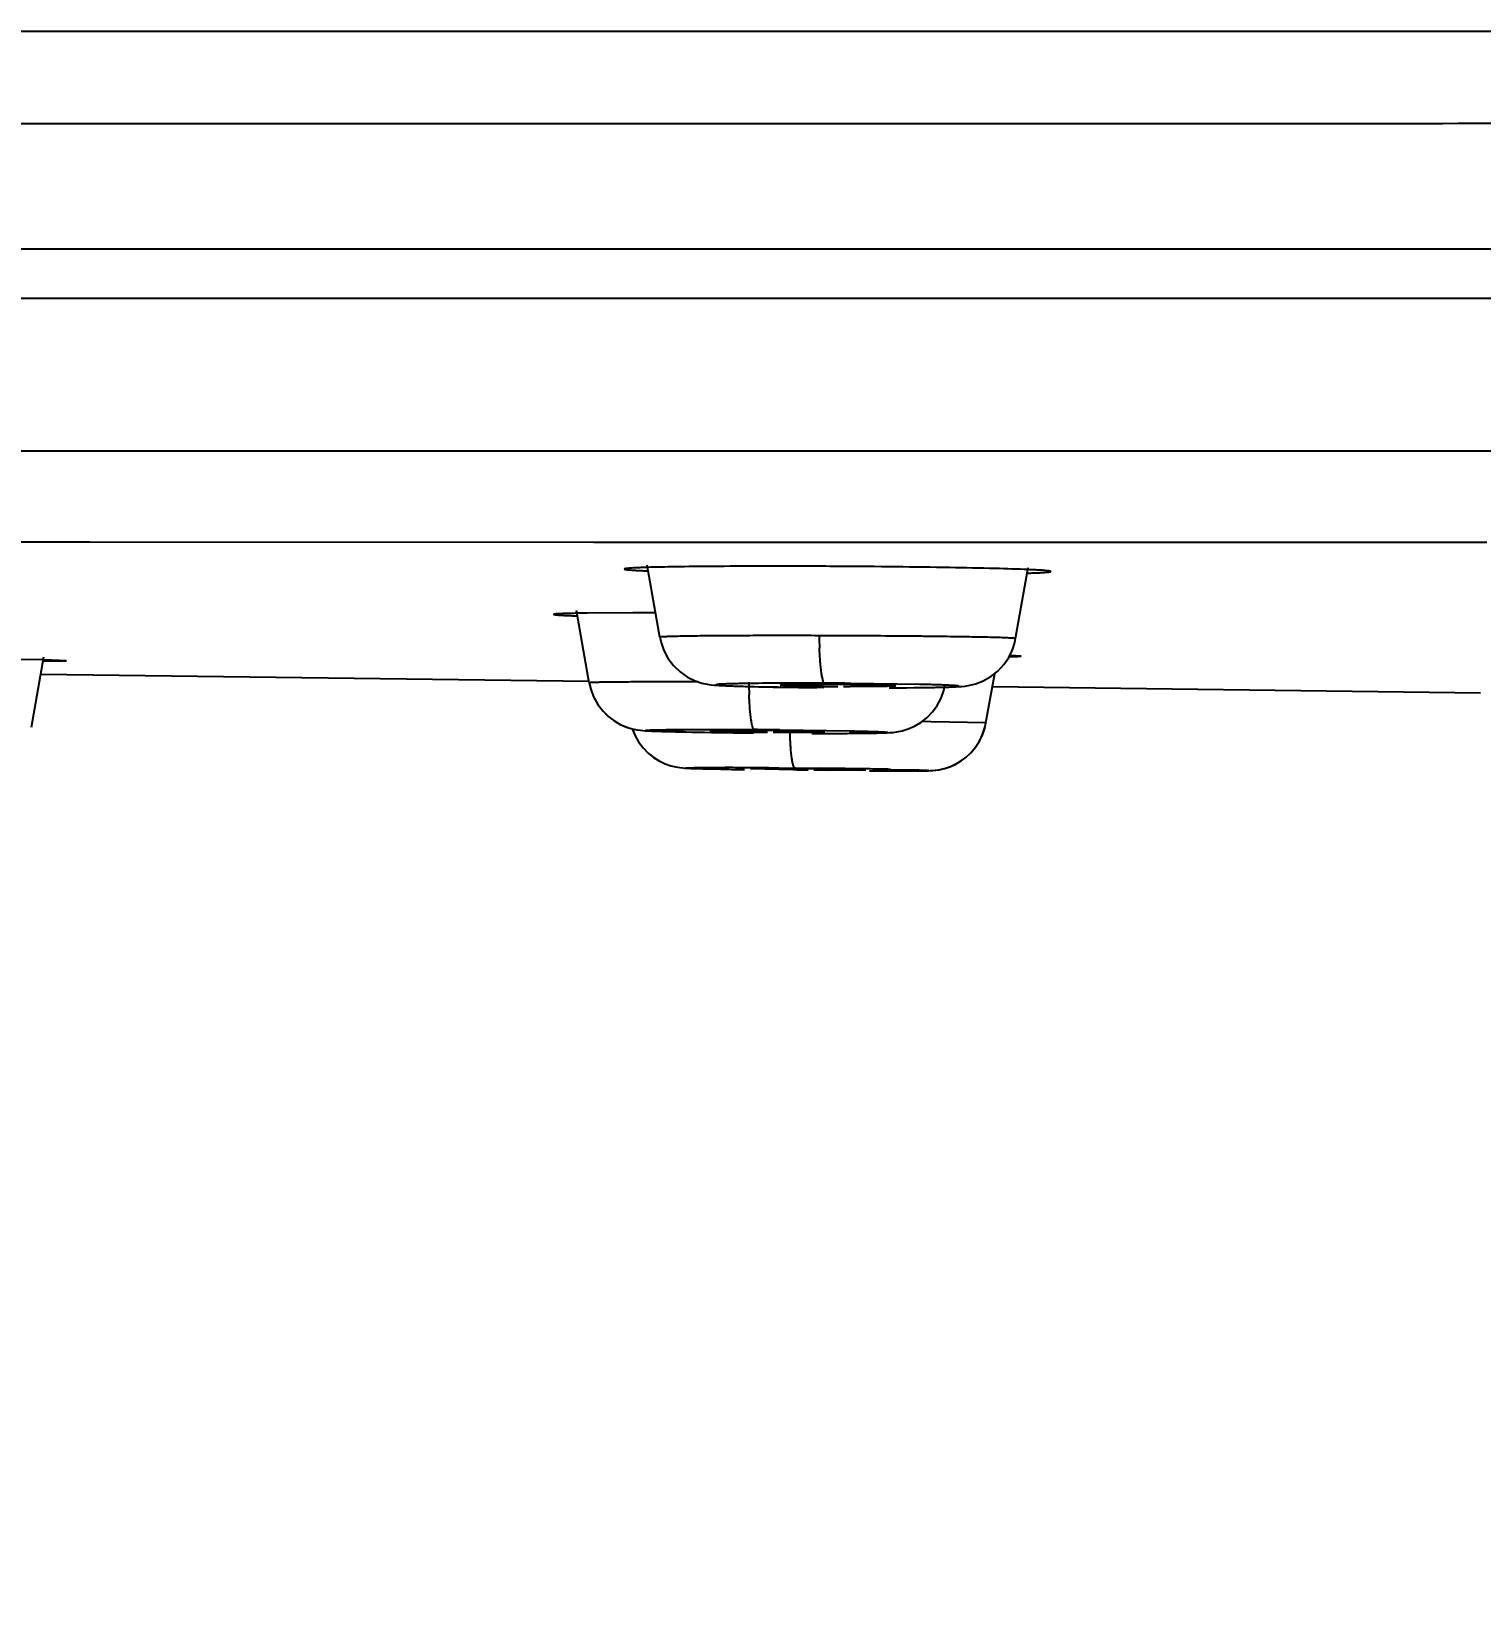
# Model space of a CAD drawing. Header units: millimetres. Extents: x 1236 to 1656, y -100 to 494.
# Drawn here: x 1484.454 to 1486.968, y 389.055 to 391.792 of the extents above; entities that cross this region are included whole.
import ezdxf

# ---------------------------------------------------------------- set-up
doc = ezdxf.new("R2010")
doc.units = ezdxf.units.MM
doc.header["$LTSCALE"] = 0.1
doc.layers.add('DIM', color=3, linetype='Continuous')
doc.styles.get("Standard").update_dxf_attribs({"font": 'arial.ttf'})
doc.dimstyles.new('ISO-25', dxfattribs={"dimtxt": 2.5, "dimasz": 2.5, "dimexe": 1.25, "dimexo": 0.625, "dimtad": 1, "dimlfac": 5, "dimtxsty": 'Standard', "dimcen": 2.5, "dimadec": 0, "dimazin": 0, "dimtfac": 1, "dimtmove": 0, "dimatfit": 3, "dimfxl": 0, "dimarcsym": 0})

# ---------------------------------------------------------------- blocks, each defined once
blk = doc.blocks.new('*D43')
at = {"layer": 'Defpoints', "color": 0}
for p in [(1473.7001, 391.7872), (1513.1783, 391.7885), (1513.1783, 382.0926)]:
    blk.add_point(p, dxfattribs=at)
at = {"layer": 'DIM', "color": 0, "lineweight": -2}
for p, q in [((1473.7001, 391.1622), (1473.7001, 380.8426)), ((1513.1783, 391.1635), (1513.1783, 380.8426)), ((1476.2001, 382.0926), (1510.6783, 382.0926))]:
    blk.add_line(p, q, dxfattribs=at)
at = {"layer": 'DIM', "color": 0}
for points in [[(1476.2001, 382.5093), (1476.2001, 381.676), (1473.7001, 382.0926)], [(1510.6783, 382.5093), (1510.6783, 381.676), (1513.1783, 382.0926)]]:
    blk.add_solid(points, dxfattribs=at)
at = {"layer": 'DIM', "color": 0, "insert": (1493.4392, 383.9941), "char_height": 2.5, "attachment_point": 5}
blk.add_mtext('197', dxfattribs=at)

msp = doc.modelspace()

# ---------------------------------------------------------------- linework, layer by layer
for p, q in [((1491.2116, 391.7923), (1477.2031, 391.7923)), ((1491.2039, 391.4147), (1479.9233, 391.4147)), ((1474.1245, 391.3297), (1512.7541, 391.3297)), ((1485.3171, 391.064), (1483.0336, 391.0644)), ((1485.3578, 391.064), (1485.3171, 391.064)), ((1485.4396, 391.064), (1485.3578, 391.064)), ((1485.4803, 391.064), (1485.4396, 391.064)), ((1485.7522, 391.064), (1485.4803, 391.064)), ((1485.8526, 391.064), (1485.7522, 391.064)), ((1485.953, 391.064), (1485.8526, 391.064)), ((1485.9716, 391.0639), (1485.953, 391.064)), ((1486.1, 391.0639), (1485.9716, 391.0639)), ((1486.222, 391.0639), (1486.1, 391.0639)), ((1486.2625, 391.0639), (1486.222, 391.0639)), ((1489.1203, 391.0638), (1486.2625, 391.0639)), ((1484.3561, 390.9064), (1484.5135, 390.9063)), ((1484.5135, 390.9063), (1484.5545, 390.9063)), ((1484.5545, 390.9063), (1485.4298, 390.9062)), ((1485.4298, 390.9062), (1485.4823, 390.9062)), ((1485.4823, 390.9062), (1485.5077, 390.9062)), ((1485.5077, 390.9062), (1485.7015, 390.9062)), ((1485.7015, 390.9062), (1485.8015, 390.9062)), ((1485.8015, 390.9062), (1485.8529, 390.9061)), ((1485.8529, 390.9061), (1485.8896, 390.9061)), ((1485.8896, 390.9061), (1485.9016, 390.9061)), ((1485.9016, 390.9061), (1486.1708, 390.9061)), ((1486.1708, 390.9061), (1486.2114, 390.9061)), ((1486.2114, 390.9061), (1486.2227, 390.9061)), ((1486.2227, 390.9061), (1486.2502, 390.9061)), ((1486.2502, 390.9061), (1486.9267, 390.906)), ((1486.9267, 390.906), (1486.9672, 390.906)), ((1486.9672, 390.906), (1486.9793, 390.906)), ((1485.5439, 390.7409), (1485.5218, 390.8663)), ((1486.1615, 390.7385), (1486.1833, 390.8619)), ((1485.4216, 390.6618), (1485.3994, 390.7875)), ((1485.4975, 390.7833), (1485.4178, 390.7828)), ((1485.5439, 390.7409), (1485.5439, 390.7409)), ((1485.8529, 390.7435), (1485.8206, 390.7436)), ((1484.4753, 390.7015), (1484.1453, 390.7072)), ((1484.4537, 390.5847), (1484.4752, 390.7069)), ((1484.475, 390.6995), (1484.5146, 390.6999)), ((1484.5146, 390.6999), (1484.4753, 390.7015)), ((1486.1507, 390.707), (1486.1652, 390.7074)), ((1486.1711, 390.7079), (1486.1516, 390.7092)), ((1486.1652, 390.7074), (1486.1711, 390.7079)), ((1484.4699, 390.6767), (1485.4217, 390.6645)), ((1485.4216, 390.6618), (1485.4216, 390.6618)), ((1485.7575, 390.6571), (1485.7529, 390.6577)), ((1485.8044, 390.6558), (1485.7575, 390.6571)), ((1485.8529, 390.6589), (1485.8428, 390.659)), ((1485.9955, 390.6591), (1485.8757, 390.6608)), ((1486.0369, 390.6483), (1486.0392, 390.6584)), ((1486.1101, 390.5922), (1486.1252, 390.6779)), ((1486.1213, 390.6556), (1486.9683, 390.6447)), ((1485.7075, 390.6552), (1485.8286, 390.6535)), ((1485.5866, 390.5808), (1485.708, 390.5805)), ((1485.6328, 390.5785), (1485.6308, 390.5783)), ((1485.6308, 390.5783), (1485.7069, 390.5763)), ((1485.6952, 390.579), (1485.6328, 390.5785)), ((1485.7307, 390.5788), (1485.7209, 390.5789)), ((1485.8307, 390.5766), (1485.7516, 390.5786)), ((1485.7523, 390.5802), (1485.8738, 390.5784)), ((1485.7663, 390.5759), (1485.8206, 390.5761)), ((1485.8206, 390.5761), (1485.8287, 390.5764)), ((1485.8287, 390.5764), (1485.8307, 390.5766)), ((1486.0142, 390.5942), (1485.9995, 390.5944)), ((1486.1101, 390.5921), (1486.0142, 390.5942)), ((1485.6329, 390.5123), (1485.6501, 390.512)), ((1485.6501, 390.512), (1485.6703, 390.5116)), ((1485.7037, 390.5129), (1485.7016, 390.5128)), ((1485.7016, 390.5128), (1485.7754, 390.5111)), ((1485.7664, 390.5129), (1485.7037, 390.5129)), ((1485.7332, 390.5142), (1485.7505, 390.5141)), ((1485.7505, 390.5141), (1485.7787, 390.5139)), ((1485.7787, 390.5139), (1485.8007, 390.5136)), ((1485.8016, 390.5126), (1485.7921, 390.5127)), ((1485.8007, 390.5136), (1485.823, 390.5134)), ((1485.8972, 390.511), (1485.8278, 390.5123)), ((1485.8369, 390.5105), (1485.8914, 390.5104)), ((1485.8914, 390.5104), (1485.8995, 390.5105)), ((1485.9016, 390.5107), (1485.8972, 390.511)), ((1485.8995, 390.5105), (1485.9016, 390.5107)), ((1485.9932, 390.509), (1485.9434, 390.5089)), ((1485.9444, 390.5116), (1485.9938, 390.5105))]:
    msp.add_line(p, q)
for points in [[(1485.544, 390.7409), (1485.5461, 390.7315), (1485.5509, 390.7181), (1485.5581, 390.7045), (1485.5678, 390.6918), (1485.5794, 390.6806), (1485.5923, 390.6717), (1485.6053, 390.6653), (1485.6171, 390.6614), (1485.626, 390.6595), (1485.633, 390.6584), (1485.6382, 390.6579), (1485.6428, 390.6575), (1485.6478, 390.6572), (1485.6532, 390.6569), (1485.6595, 390.6566), (1485.6667, 390.6563), (1485.6748, 390.656), (1485.6837, 390.6558)], [(1486.0458, 390.6544), (1486.0524, 390.6546), (1486.058, 390.6549), (1486.0632, 390.6552), (1486.068, 390.6556), (1486.0737, 390.6562), (1486.082, 390.6575), (1486.0924, 390.6602), (1486.1051, 390.6651), (1486.1183, 390.6725), (1486.1305, 390.6821), (1486.1411, 390.6934), (1486.1496, 390.7059), (1486.1559, 390.7189), (1486.1601, 390.7318), (1486.1615, 390.7385)], [(1485.4216, 390.6618), (1485.4245, 390.6501), (1485.4296, 390.6366), (1485.4367, 390.624), (1485.4455, 390.6126), (1485.4555, 390.6028), (1485.4664, 390.5948), (1485.4779, 390.5885), (1485.4888, 390.5842), (1485.4963, 390.5821)], [(1485.4217, 390.6618), (1485.4242, 390.651), (1485.4292, 390.6377), (1485.436, 390.6252), (1485.4443, 390.614), (1485.4539, 390.6042), (1485.4643, 390.5962), (1485.4754, 390.5897), (1485.4862, 390.5851), (1485.4962, 390.582), (1485.5045, 390.5803), (1485.5103, 390.5795), (1485.5147, 390.579), (1485.5184, 390.5787), (1485.522, 390.5785), (1485.526, 390.5783), (1485.5304, 390.5781), (1485.5356, 390.5779), (1485.5413, 390.5777), (1485.5478, 390.5775), (1485.5549, 390.5773), (1485.5627, 390.5771)], [(1485.6837, 390.6558), (1485.6935, 390.6555), (1485.7042, 390.6552), (1485.7156, 390.655), (1485.7279, 390.6547), (1485.741, 390.6545), (1485.7548, 390.6543), (1485.7693, 390.6541), (1485.7845, 390.6539), (1485.8004, 390.6537), (1485.8168, 390.6535)], [(1485.9418, 390.6531), (1485.9573, 390.6532), (1485.9719, 390.6533), (1485.9855, 390.6534), (1485.9982, 390.6535), (1486.0098, 390.6536), (1486.0203, 390.6538)], [(1486.0171, 390.6112), (1486.0255, 390.6226), (1486.0321, 390.6351), (1486.0369, 390.6483)], [(1486.0203, 390.6538), (1486.0298, 390.654), (1486.0383, 390.6542), (1486.0458, 390.6544)], [(1485.9203, 390.5746), (1485.9272, 390.5748), (1485.9331, 390.575), (1485.9381, 390.5751), (1485.943, 390.5754), (1485.9485, 390.5758), (1485.9552, 390.5767), (1485.9644, 390.5785), (1485.975, 390.5817), (1485.986, 390.5865), (1485.997, 390.593), (1486.0075, 390.6012), (1486.0171, 390.6112)], [(1485.4963, 390.582), (1485.5005, 390.5712), (1485.5072, 390.5593), (1485.5152, 390.5487), (1485.5239, 390.5397)], [(1485.4964, 390.582), (1485.5006, 390.5712), (1485.5072, 390.5593), (1485.5151, 390.5488), (1485.5239, 390.5398), (1485.5332, 390.5323), (1485.5432, 390.5261)], [(1485.5627, 390.5771), (1485.5711, 390.5769), (1485.5801, 390.5767), (1485.5896, 390.5765), (1485.5997, 390.5763), (1485.6105, 390.5761), (1485.6218, 390.5759), (1485.6336, 390.5757), (1485.6459, 390.5755), (1485.6587, 390.5753), (1485.672, 390.5752), (1485.6857, 390.575), (1485.7068, 390.5748)], [(1485.8079, 390.5741), (1485.8247, 390.5741), (1485.8406, 390.5741), (1485.8554, 390.5741), (1485.8691, 390.5741), (1485.8817, 390.5742), (1485.8931, 390.5743)], [(1485.8931, 390.5743), (1485.9033, 390.5744), (1485.9124, 390.5745), (1485.9203, 390.5746)], [(1485.9916, 390.5089), (1485.9972, 390.509), (1486.002, 390.509), (1486.0062, 390.5091), (1486.0098, 390.5092), (1486.0134, 390.5094), (1486.0176, 390.5096), (1486.0229, 390.5101), (1486.0306, 390.5113), (1486.0396, 390.5135), (1486.0487, 390.5167), (1486.058, 390.5209), (1486.0671, 390.5264), (1486.076, 390.533), (1486.0843, 390.5409), (1486.092, 390.5501), (1486.0987, 390.5605), (1486.1042, 390.5719), (1486.1083, 390.5841), (1486.11, 390.5922)], [(1486.0176, 390.5096), (1486.0215, 390.5099), (1486.0291, 390.511), (1486.0381, 390.5131), (1486.0473, 390.5161), (1486.0568, 390.5203), (1486.0661, 390.5257), (1486.0752, 390.5324), (1486.0837, 390.5403), (1486.0915, 390.5495), (1486.0983, 390.5598), (1486.1038, 390.5711), (1486.108, 390.5832), (1486.11, 390.5922)], [(1485.5239, 390.5397), (1485.5334, 390.5322), (1485.5434, 390.526)], [(1485.5432, 390.5261), (1485.5532, 390.5213), (1485.5631, 390.5179), (1485.5719, 390.5157), (1485.5786, 390.5146), (1485.5838, 390.5141), (1485.5873, 390.5138), (1485.5903, 390.5136)], [(1485.5903, 390.5136), (1485.5937, 390.5135), (1485.5976, 390.5133), (1485.602, 390.5132), (1485.6069, 390.513), (1485.6124, 390.5128), (1485.6186, 390.5127), (1485.6254, 390.5125), (1485.6329, 390.5123)], [(1485.9168, 390.5089), (1485.9291, 390.5089), (1485.9406, 390.5088), (1485.9513, 390.5088), (1485.9611, 390.5088), (1485.97, 390.5088)], [(1485.97, 390.5088), (1485.9781, 390.5088), (1485.9852, 390.5089), (1485.9916, 390.5089)]]:
    msp.add_lwpolyline(points)
for centre, radius, start, end in [((1485.7503, 372.6357), 18.2285, 89.67747, 89.85211), ((1485.4621, 387.3548), 3.4283, 90.7404, 91.0507), ((1485.5397, 375.4065), 15.3769, 90.01376, 90.15712), ((1486.6668, 390.7556), 0.8463, 180.8128, 182.2718), ((1486.5413, 390.6724), 0.8428, 180.6299, 182.1326), ((1485.791, 381.6428), 9.0184, 89.75027, 90.48169), ((1485.8823, 395.7669), 5.1117, 269.1267, 269.6708), ((1485.8223, 385.484), 5.175, 89.7724, 89.9348), ((1485.785, 379.0799), 11.5813, 89.55107, 89.77567), ((1485.8217, 385.2854), 5.3736, 89.3919, 89.6673), ((1485.8837, 395.8564), 5.2012, 269.7728, 269.8955), ((1485.6742, 383.7855), 6.7935, 89.60635, 89.82295), ((1485.7892, 397.6999), 7.124, 269.33771, 269.52995), ((1485.6033, 375.1809), 15.4, 89.44553, 89.61045), ((1485.672, 383.4254), 7.1537, 89.36251, 89.52963), ((1485.7873, 397.3695), 6.7936, 269.60635, 269.82295), ((1485.8753, 402.1498), 11.64, 268.91922, 269.09368), ((1485.6324, 379.3753), 11.1393, 89.68848, 89.87178), ((1485.6012, 373.2946), 17.2201, 89.56072, 89.69461), ((1485.6925, 380.2009), 10.3123, 89.44652, 89.58945), ((1485.9146, 401.2569), 10.7467, 269.25807, 269.39777), ((1485.6887, 379.7664), 10.7468, 89.25807, 89.39776), ((1485.9108, 400.8225), 10.3123, 269.44653, 269.58946), ((1485.5546, 367.5478), 22.9672, 89.11589, 89.33045), ((1485.9677, 401.5645), 11.0557, 269.68958, 269.87407), ((1485.7245, 378.8396), 11.6741, 88.9204, 89.09428)]:
    msp.add_arc(centre, radius, start, end)
for points, knots in [([(1474.1563, 391.6329), (1474.2057, 391.6307), (1474.2826, 391.628), (1474.391, 391.6276), (1474.4864, 391.6291), (1474.5973, 391.6313), (1474.7287, 391.6332), (1474.8864, 391.6344), (1475.0769, 391.6347), (1475.3074, 391.6342), (1475.5848, 391.6336), (1475.9149, 391.6333), (1476.4704, 391.633), (1477.307, 391.6327), (1478.2341, 391.6326), (1479.0766, 391.6327), (1479.7724, 391.6331), (1480.5019, 391.6336), (1481.2586, 391.634), (1482.0367, 391.6339), (1482.8316, 391.6337), (1483.6397, 391.6331), (1484.4582, 391.6326), (1485.2849, 391.6325), (1486.1181, 391.6327), (1486.9563, 391.633), (1488.0811, 391.6331), (1489.4934, 391.6331), (1490.625, 391.6329), (1491.192, 391.6327)], [0, 0, 0, 0, 0.008693, 0.013563, 0.019077, 0.025498, 0.033098, 0.042221, 0.053265, 0.066647, 0.082803, 0.102116, 0.124783, 0.180626, 0.249442, 0.288037, 0.329006, 0.371968, 0.416503, 0.462256, 0.508988, 0.556479, 0.60457, 0.653132, 0.702062, 0.751286, 0.800738, 0.900141, 1, 1, 1, 1]), ([(1485.5221, 390.8621), (1485.519, 390.862), (1485.5133, 390.8618), (1485.5053, 390.8615), (1485.4985, 390.8612), (1485.4929, 390.8608), (1485.4885, 390.8605), (1485.4856, 390.8602), (1485.4839, 390.8599), (1485.4831, 390.8597), (1485.4827, 390.8596), (1485.4824, 390.8594), (1485.4824, 390.8593)], [0, 0, 0, 0, 0.229679, 0.430487, 0.601794, 0.742976, 0.853425, 0.932707, 0.960685, 0.980962, 0.99374, 1, 1, 1, 1]), ([(1485.4824, 390.8593), (1485.4824, 390.8592), (1485.4827, 390.859), (1485.4831, 390.8589), (1485.4839, 390.8587), (1485.4856, 390.8584), (1485.4885, 390.8581), (1485.493, 390.8577), (1485.4986, 390.8573), (1485.5055, 390.8569), (1485.5136, 390.8565), (1485.5194, 390.8562), (1485.5224, 390.8561)], [0, 0, 0, 0, 0.00623, 0.018978, 0.039229, 0.06719, 0.146502, 0.257003, 0.398201, 0.569504, 0.770308, 1, 1, 1, 1]), ([(1485.7974, 390.8641), (1485.7434, 390.8643), (1485.6679, 390.8642), (1485.5761, 390.8633), (1485.5383, 390.8626), (1485.5221, 390.8621)], [0, 0, 0, 0, 0.58809, 0.822959, 1, 1, 1, 1]), ([(1486.1839, 390.8583), (1486.1646, 390.8591), (1486.1192, 390.8604), (1486.0426, 390.8619), (1485.9515, 390.8632), (1485.8866, 390.8637), (1485.8529, 390.8639)], [0, 0, 0, 0, 0.174622, 0.412022, 0.694495, 1, 1, 1, 1]), ([(1486.1829, 390.8522), (1486.1859, 390.8523), (1486.1916, 390.8525), (1486.1996, 390.8528), (1486.2064, 390.8531), (1486.2121, 390.8535), (1486.2165, 390.8538), (1486.2194, 390.8541), (1486.2211, 390.8544), (1486.2219, 390.8546), (1486.2224, 390.8547), (1486.2227, 390.8549), (1486.2227, 390.855)], [0, 0, 0, 0, 0.228316, 0.428172, 0.598918, 0.739912, 0.85053, 0.930405, 0.958851, 0.979708, 0.993157, 1, 1, 1, 1]), ([(1486.2227, 390.855), (1486.2227, 390.8551), (1486.2225, 390.8553), (1486.2217, 390.8555), (1486.2199, 390.8559), (1486.2169, 390.8563), (1486.2126, 390.8567), (1486.2071, 390.8571), (1486.2004, 390.8575), (1486.1925, 390.8579), (1486.1869, 390.8581), (1486.1839, 390.8583)], [0, 0, 0, 0, 0.005899, 0.018036, 0.06513, 0.143697, 0.253872, 0.39519, 0.567058, 0.768868, 1, 1, 1, 1]), ([(1485.3992, 390.7825), (1485.3962, 390.7824), (1485.3905, 390.7823), (1485.3826, 390.7821), (1485.3759, 390.7819), (1485.3703, 390.7816), (1485.3665, 390.7814), (1485.364, 390.7813), (1485.3626, 390.7811), (1485.3615, 390.781), (1485.3607, 390.7809), (1485.3603, 390.7808), (1485.3601, 390.7806), (1485.3601, 390.7806)], [0, 0, 0, 0, 0.23107, 0.43298, 0.605009, 0.74644, 0.856635, 0.899946, 0.935397, 0.962998, 0.982781, 0.994866, 1, 1, 1, 1]), ([(1485.3601, 390.7806), (1485.3601, 390.7805), (1485.3604, 390.7803), (1485.3608, 390.7802), (1485.3617, 390.7801), (1485.3628, 390.7799), (1485.3643, 390.7798), (1485.3668, 390.7795), (1485.3708, 390.7793), (1485.3766, 390.7789), (1485.3835, 390.7786), (1485.3917, 390.7783), (1485.3975, 390.7781), (1485.4006, 390.778)], [0, 0, 0, 0, 0.005622, 0.018313, 0.038666, 0.066803, 0.102771, 0.146559, 0.257348, 0.398642, 0.56989, 0.770531, 1, 1, 1, 1]), ([(1485.8206, 390.7436), (1485.8021, 390.7437), (1485.7661, 390.7437), (1485.7218, 390.7437), (1485.6883, 390.7436), (1485.6651, 390.7435), (1485.6435, 390.7434), (1485.6237, 390.7432), (1485.6058, 390.743), (1485.59, 390.7428), (1485.5763, 390.7425), (1485.5664, 390.7423), (1485.5597, 390.7421), (1485.5556, 390.7419), (1485.552, 390.7418), (1485.5492, 390.7416), (1485.5469, 390.7415), (1485.5454, 390.7413), (1485.5444, 390.7412), (1485.544, 390.7411), (1485.5439, 390.741), (1485.5439, 390.7409)], [0, 0, 0, 0, 0.200215, 0.390598, 0.479677, 0.563645, 0.641864, 0.713698, 0.778521, 0.835829, 0.885181, 0.926139, 0.943333, 0.958275, 0.970947, 0.981337, 0.989432, 0.995222, 0.998706, 0.999599, 1, 1, 1, 1]), ([(1486.1615, 390.7385), (1486.1615, 390.7386), (1486.1614, 390.7386), (1486.1611, 390.7387), (1486.1606, 390.7388), (1486.1596, 390.7389), (1486.1579, 390.7391), (1486.1553, 390.7393), (1486.152, 390.7395), (1486.148, 390.7397), (1486.1432, 390.7399), (1486.1355, 390.7402), (1486.1242, 390.7405), (1486.1087, 390.7409), (1486.0907, 390.7412), (1486.0704, 390.7416), (1486.0481, 390.7419), (1486.0238, 390.7422), (1485.9979, 390.7425), (1485.9608, 390.7429), (1485.9123, 390.7432), (1485.873, 390.7435), (1485.8529, 390.7435)], [0, 0, 0, 0, 0.00043, 0.00139, 0.002938, 0.005081, 0.011156, 0.019598, 0.030384, 0.043487, 0.058881, 0.076538, 0.11852, 0.169011, 0.227452, 0.293278, 0.365912, 0.444661, 0.528772, 0.61749, 0.805356, 1, 1, 1, 1]), ([(1485.8303, 390.661), (1485.8297, 390.6611), (1485.8289, 390.6621), (1485.8281, 390.6636), (1485.8271, 390.6664), (1485.8259, 390.6711), (1485.8247, 390.6782), (1485.8235, 390.6873), (1485.8221, 390.7021), (1485.8215, 390.7139), (1485.8212, 390.7221)], [0, 0, 0, 0, 0.028997, 0.052609, 0.083504, 0.169032, 0.286152, 0.432617, 0.604791, 1, 1, 1, 1]), ([(1485.6107, 390.6634), (1485.5972, 390.6634), (1485.5715, 390.6634), (1485.5348, 390.6634), (1485.5068, 390.6633), (1485.4867, 390.6632), (1485.4735, 390.6631), (1485.4617, 390.663), (1485.4514, 390.6629), (1485.4425, 390.6627), (1485.4361, 390.6626), (1485.4318, 390.6625), (1485.4291, 390.6624), (1485.4269, 390.6623), (1485.425, 390.6622), (1485.4236, 390.6621), (1485.4225, 390.662), (1485.422, 390.6619), (1485.4216, 390.6619), (1485.4216, 390.6618)], [0, 0, 0, 0, 0.213644, 0.408705, 0.581305, 0.657999, 0.727746, 0.790217, 0.845082, 0.892014, 0.930687, 0.946855, 0.960894, 0.972794, 0.982547, 0.990141, 0.995571, 0.998836, 1, 1, 1, 1]), ([(1485.7152, 390.6608), (1485.7051, 390.6607), (1485.6909, 390.6606), (1485.6732, 390.6602), (1485.6628, 390.6599), (1485.6544, 390.6596), (1485.6488, 390.6593), (1485.6454, 390.6591), (1485.6439, 390.6589), (1485.6429, 390.6588), (1485.6424, 390.6587), (1485.6421, 390.6586), (1485.6419, 390.6585), (1485.6417, 390.6584), (1485.6419, 390.6582), (1485.6421, 390.6582), (1485.6425, 390.6581), (1485.643, 390.658), (1485.644, 390.6578), (1485.6456, 390.6576), (1485.6479, 390.6574), (1485.6507, 390.6572), (1485.6542, 390.657), (1485.6598, 390.6567), (1485.6681, 390.6564), (1485.6795, 390.656), (1485.6929, 390.6556), (1485.7024, 390.6554), (1485.7075, 390.6552)], [0, 0, 0, 0, 0.216692, 0.305866, 0.380978, 0.441254, 0.485926, 0.502196, 0.514393, 0.518969, 0.522537, 0.52511, 0.526723, 0.527553, 0.528489, 0.530269, 0.53302, 0.536772, 0.541536, 0.554117, 0.570765, 0.591415, 0.615991, 0.644414, 0.712486, 0.794995, 0.891199, 1, 1, 1, 1]), ([(1485.7529, 390.6577), (1485.7529, 390.6577), (1485.7531, 390.6578), (1485.7533, 390.6578), (1485.7538, 390.6579), (1485.7546, 390.658), (1485.7562, 390.6581), (1485.7585, 390.6583), (1485.7615, 390.6584), (1485.7651, 390.6585), (1485.7693, 390.6586), (1485.776, 390.6587), (1485.7856, 390.6589), (1485.7985, 390.659), (1485.8129, 390.659), (1485.823, 390.659), (1485.8282, 390.659)], [0, 0, 0, 0, 0.001482, 0.004997, 0.010704, 0.018616, 0.041009, 0.072049, 0.111582, 0.159446, 0.215343, 0.278827, 0.426733, 0.59952, 0.792749, 1, 1, 1, 1]), ([(1485.9529, 390.6565), (1485.9529, 390.6565), (1485.9528, 390.6564), (1485.9525, 390.6564), (1485.9521, 390.6563), (1485.9511, 390.6562), (1485.9495, 390.6561), (1485.947, 390.6559), (1485.9439, 390.6558), (1485.9401, 390.6557), (1485.9357, 390.6556), (1485.9286, 390.6555), (1485.9185, 390.6554), (1485.905, 390.6553), (1485.89, 390.6552), (1485.8796, 390.6552), (1485.8742, 390.6552)], [0, 0, 0, 0, 0.001478, 0.005015, 0.010766, 0.01874, 0.041308, 0.072585, 0.11241, 0.160608, 0.216838, 0.28063, 0.429018, 0.601977, 0.794569, 1, 1, 1, 1]), ([(1485.8787, 390.6587), (1485.8839, 390.6587), (1485.8938, 390.6585), (1485.908, 390.6583), (1485.9207, 390.6581), (1485.9301, 390.6578), (1485.9367, 390.6576), (1485.9409, 390.6575), (1485.9444, 390.6573), (1485.9474, 390.6572), (1485.9497, 390.657), (1485.9512, 390.6569), (1485.9521, 390.6568), (1485.9525, 390.6567), (1485.9528, 390.6566), (1485.9529, 390.6566), (1485.9529, 390.6565)], [0, 0, 0, 0, 0.207752, 0.40043, 0.572638, 0.720307, 0.783685, 0.839447, 0.887285, 0.926968, 0.958266, 0.980957, 0.989011, 0.994843, 0.998455, 1, 1, 1, 1]), ([(1485.9908, 390.6535), (1485.996, 390.6535), (1486.006, 390.6537), (1486.02, 390.6539), (1486.0305, 390.6541), (1486.038, 390.6543), (1486.0429, 390.6544), (1486.0472, 390.6546), (1486.051, 390.6548), (1486.0543, 390.6549), (1486.057, 390.6551), (1486.0592, 390.6553), (1486.0606, 390.6554), (1486.0615, 390.6556), (1486.062, 390.6557), (1486.0623, 390.6558), (1486.0625, 390.6558), (1486.0625, 390.656), (1486.0623, 390.6561), (1486.062, 390.6562), (1486.0616, 390.6563), (1486.061, 390.6564), (1486.06, 390.6565), (1486.0584, 390.6567), (1486.056, 390.6569), (1486.053, 390.6571), (1486.0495, 390.6573), (1486.0438, 390.6576), (1486.0353, 390.658), (1486.0237, 390.6584), (1486.0102, 390.6588), (1486.0006, 390.659), (1485.9955, 390.6591)], [0, 0, 0, 0, 0.113367, 0.214595, 0.302498, 0.341189, 0.376253, 0.407597, 0.435133, 0.458771, 0.478422, 0.494017, 0.505547, 0.509793, 0.513035, 0.515289, 0.516612, 0.517333, 0.518516, 0.52061, 0.52369, 0.527778, 0.532882, 0.546157, 0.563519, 0.5849, 0.610214, 0.639376, 0.708888, 0.792734, 0.89013, 1, 1, 1, 1]), ([(1485.708, 390.5805), (1485.7074, 390.5806), (1485.7066, 390.5815), (1485.7058, 390.583), (1485.7048, 390.5857), (1485.7037, 390.5903), (1485.7018, 390.6009), (1485.7002, 390.6181), (1485.6994, 390.6328), (1485.6991, 390.641)], [0, 0, 0, 0, 0.02843, 0.051703, 0.082277, 0.167287, 0.284134, 0.60307, 1, 1, 1, 1]), ([(1485.5853, 390.5766), (1485.5803, 390.5767), (1485.571, 390.5769), (1485.5578, 390.5772), (1485.5464, 390.5776), (1485.537, 390.5779), (1485.5303, 390.5782), (1485.5261, 390.5784), (1485.5236, 390.5786), (1485.5218, 390.5787), (1485.5206, 390.5789), (1485.5199, 390.579), (1485.5195, 390.5791), (1485.5193, 390.5791), (1485.5192, 390.5792), (1485.5194, 390.5793), (1485.5198, 390.5794), (1485.5207, 390.5795), (1485.5221, 390.5797), (1485.5241, 390.5798), (1485.5266, 390.5799), (1485.531, 390.5801), (1485.5377, 390.5802), (1485.5474, 390.5804), (1485.5639, 390.5806), (1485.5772, 390.5807), (1485.5866, 390.5808)], [0, 0, 0, 0, 0.11137, 0.210261, 0.295644, 0.366731, 0.4228, 0.444978, 0.463134, 0.477194, 0.487151, 0.490599, 0.493038, 0.494494, 0.49513, 0.496024, 0.49784, 0.504469, 0.515159, 0.529925, 0.548753, 0.571572, 0.628849, 0.701076, 0.787571, 1, 1, 1, 1]), ([(1485.7787, 390.5138), (1485.7781, 390.5139), (1485.7773, 390.5148), (1485.7766, 390.5163), (1485.7755, 390.519), (1485.7744, 390.5237), (1485.7726, 390.5344), (1485.771, 390.5517), (1485.7703, 390.5666), (1485.77, 390.5748)], [0, 0, 0, 0, 0.02777, 0.050709, 0.081012, 0.165719, 0.282568, 0.602237, 1, 1, 1, 1]), ([(1485.8738, 390.5784), (1485.8787, 390.5783), (1485.8881, 390.5781), (1485.9013, 390.5777), (1485.9126, 390.5774), (1485.9221, 390.5771), (1485.9288, 390.5768), (1485.9331, 390.5765), (1485.9355, 390.5764), (1485.9374, 390.5762), (1485.9387, 390.5761), (1485.9394, 390.576), (1485.9397, 390.5759), (1485.9399, 390.5759), (1485.94, 390.5757), (1485.9398, 390.5756), (1485.9395, 390.5756), (1485.9386, 390.5754), (1485.9372, 390.5753), (1485.9353, 390.5752), (1485.9328, 390.5751), (1485.9284, 390.5749), (1485.9217, 390.5747), (1485.9121, 390.5746), (1485.8956, 390.5743), (1485.8824, 390.5743), (1485.8729, 390.5742)], [0, 0, 0, 0, 0.111568, 0.210681, 0.296313, 0.367668, 0.424018, 0.446339, 0.464637, 0.478839, 0.488937, 0.492455, 0.494963, 0.496484, 0.497159, 0.497999, 0.499749, 0.506242, 0.516796, 0.531426, 0.550121, 0.572808, 0.629825, 0.701797, 0.788041, 1, 1, 1, 1]), ([(1485.6557, 390.5119), (1485.6464, 390.5121), (1485.6332, 390.5123), (1485.6169, 390.5127), (1485.6075, 390.513), (1485.6009, 390.5132), (1485.5966, 390.5134), (1485.5942, 390.5135), (1485.5923, 390.5136), (1485.5911, 390.5137), (1485.5904, 390.5138), (1485.5901, 390.5139), (1485.5899, 390.5139), (1485.5898, 390.514), (1485.59, 390.514), (1485.5902, 390.5141), (1485.5906, 390.5141), (1485.5914, 390.5142), (1485.5927, 390.5143), (1485.5947, 390.5143), (1485.5972, 390.5144), (1485.6016, 390.5145), (1485.6084, 390.5146), (1485.618, 390.5146), (1485.6345, 390.5147), (1485.6479, 390.5147), (1485.6573, 390.5146)], [0, 0, 0, 0, 0.21022, 0.295553, 0.366569, 0.422544, 0.444667, 0.462759, 0.476746, 0.486616, 0.490012, 0.492387, 0.493755, 0.49422, 0.495041, 0.496841, 0.499654, 0.503486, 0.514213, 0.529028, 0.547913, 0.570795, 0.628209, 0.700586, 0.787239, 1, 1, 1, 1]), ([(1485.9938, 390.5105), (1485.9962, 390.5104), (1485.9996, 390.5103), (1486.0038, 390.5101), (1486.0062, 390.51), (1486.0081, 390.5099), (1486.0093, 390.5098), (1486.01, 390.5097), (1486.0103, 390.5096), (1486.0105, 390.5096), (1486.0106, 390.5095), (1486.0104, 390.5095), (1486.0102, 390.5094), (1486.0098, 390.5094), (1486.0091, 390.5093), (1486.0078, 390.5093), (1486.0049, 390.5092), (1486, 390.5091), (1485.9957, 390.509), (1485.9932, 390.509)], [0, 0, 0, 0, 0.214941, 0.299979, 0.369604, 0.423535, 0.461739, 0.474961, 0.484283, 0.489751, 0.491702, 0.494627, 0.501267, 0.511773, 0.526172, 0.566677, 0.622803, 0.781466, 1, 1, 1, 1])]:
    msp.add_open_spline(points, degree=3, knots=knots)

# ---------------------------------------------------------------- dimensions: what is measured, and where the dimension line sits
at = {"layer": 'DIM'}
dim = msp.add_linear_dim(base=(1513.1783, 382.0926), p1=(1473.7001, 391.7872), p2=(1513.1783, 391.7885), text='197', dimstyle='ISO-25', dxfattribs=at)
dim.commit()
dim.dimension.update_dxf_attribs({"geometry": '*D43', "text_midpoint": (1493.4392, 382.0926), "dimtype": 160})

doc.saveas('drawing.dxf')
